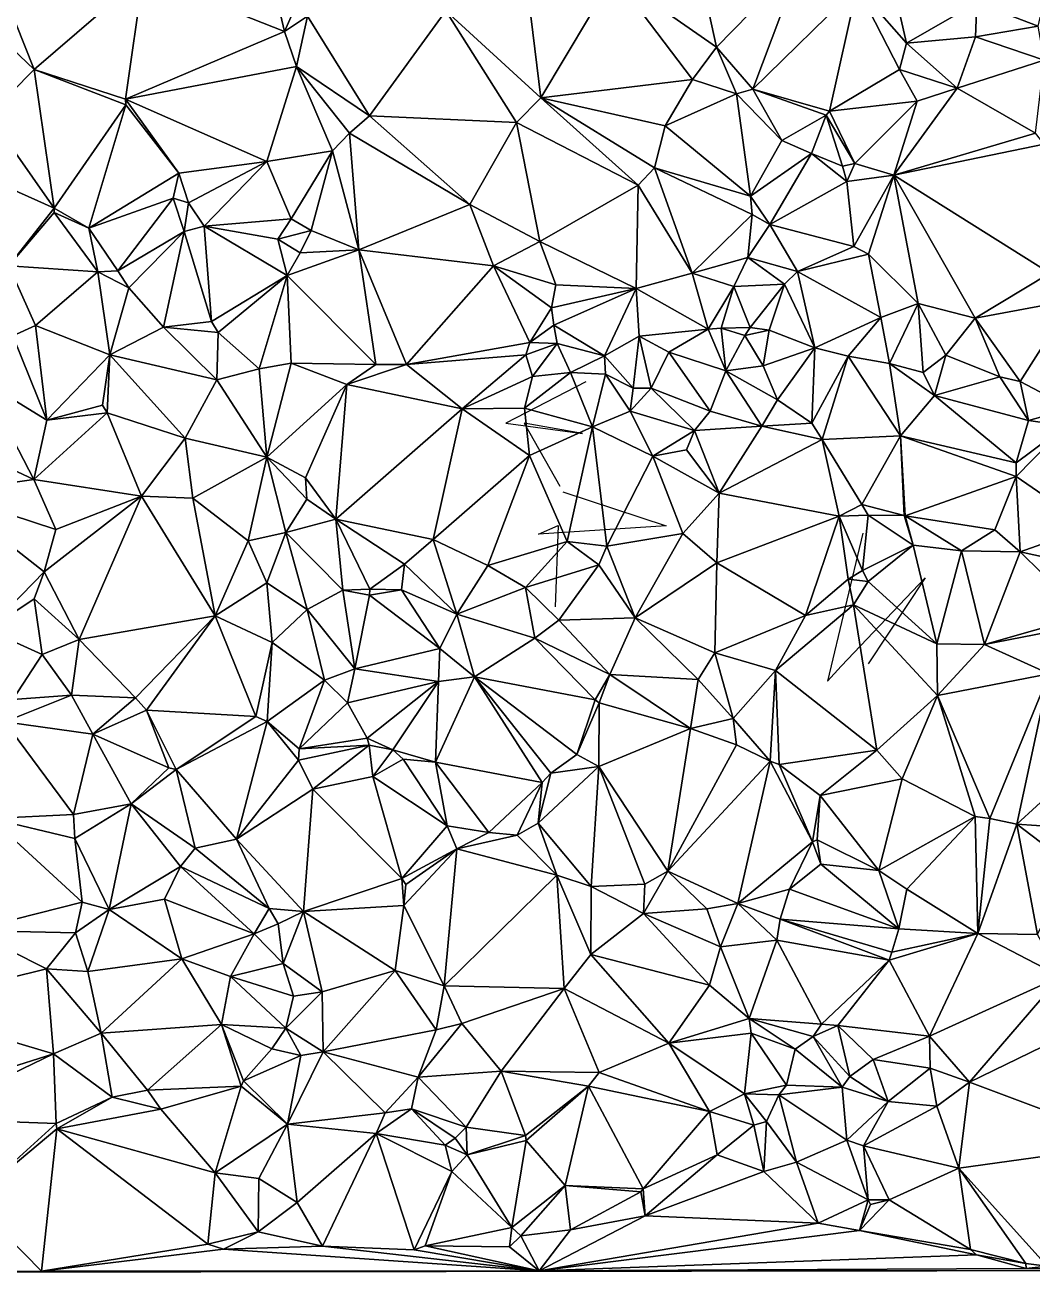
# Model space of a CAD drawing. Header units: metres. Extents: x -15 to 15, y -15 to 14.9.
# Drawn here: x -4.29 to 7.05, y -14.99 to -0.94 of the extents above; entities that cross this region are included whole.
import ezdxf

# ---------------------------------------------------------------- set-up
doc = ezdxf.new("R2010")
doc.units = ezdxf.units.M
doc.layers.add('CRACKS', color=1, linetype='Continuous')
doc.layers.add('STREET_MESH', color=7, linetype='Continuous')

msp = doc.modelspace()

# ---------------------------------------------------------------- linework, layer by layer
at = {"layer": 'CRACKS'}
for points in [[(2.023, -4.957, 0.1), (1.122, -5.424, 0.1), (1.986, -5.542, 0.1), (1.33, -5.422, 0.1), (1.732, -6.134, 0.1)], [(1.764, -6.197, 0.1), (2.929, -6.582, 0.1), (1.492, -6.674, 0.1), (1.714, -6.578, 0.1), (1.679, -7.493, 0.1)], [(5.145, -6.662, 0.1), (4.747, -8.331, 0.1), (4.898, -8.161, 0.1), (5.846, -7.167, 0.1), (5.202, -8.135, 0.1)]]:
    msp.add_polyline3d(points, dxfattribs=at)
at = {"layer": 'STREET_MESH'}
for points in [[(3.494, -1.187), (4.448, -0.212), (3.305, -0.31)], [(3.903, -1.66), (4.448, -0.212), (3.494, -1.187)], [(4.448, -0.212), (3.903, -1.66), (5.081, -0.509)], [(5.081, -0.509), (5.636, -1.144), (5.433, -0.256)], [(5.636, -1.144), (6.428, -0.689), (5.433, -0.256)], [(-4.501, -0.649), (-4.189, -1.439), (-2.961, -0.382)], [(-2.961, -0.382), (-4.189, -1.439), (-3.16, -1.775)], [(-1.368, -1.013), (-2.961, -0.382), (-3.16, -1.775)], [(-1.489, -0.498), (-2.961, -0.382), (-1.368, -1.013)], [(1.516, -1.758), (2.338, -0.38), (1.382, -0.652)], [(2.338, -0.38), (1.516, -1.758), (3.227, -1.553)], [(3.494, -1.187), (3.305, -0.31), (2.338, -0.38)], [(3.494, -1.187), (2.338, -0.38), (3.227, -1.553)], [(-1.266, -0.776), (-1.489, -0.498), (-1.368, -1.013)], [(3.903, -1.66), (4.77, -1.908), (5.081, -0.509)], [(5.081, -0.509), (4.77, -1.908), (5.555, -1.439)], [(5.636, -1.144), (5.081, -0.509), (5.555, -1.439)], [(-4.501, -0.649), (-4.605, -1.044), (-4.189, -1.439)], [(1.516, -1.758), (1.382, -0.652), (0.449, -0.777)], [(6.414, -1.071), (6.428, -0.689), (5.636, -1.144)], [(6.414, -1.071), (7.117, -0.951), (6.428, -0.689)], [(6.428, -0.689), (7.117, -0.951), (7.206, -0.572)], [(-1.266, -0.776), (-1.368, -1.013), (-1.11, -0.837)], [(-1.368, -1.013), (-1.235, -1.406), (-1.11, -0.837)], [(-1.235, -1.406), (-0.414, -1.96), (-1.11, -0.837)], [(-1.11, -0.837), (-0.414, -1.96), (0.449, -0.777)], [(0.449, -0.777), (-0.414, -1.96), (1.242, -2.036)], [(1.516, -1.758), (0.449, -0.777), (1.242, -2.036)], [(7.117, -0.951), (6.414, -1.071), (7.185, -1.334)], [(-4.189, -1.439), (-4.605, -1.044), (-4.698, -1.952)], [(-1.235, -1.406), (-1.368, -1.013), (-3.16, -1.775)], [(6.205, -1.648), (6.414, -1.071), (5.636, -1.144)], [(7.185, -1.334), (6.414, -1.071), (6.205, -1.648)], [(3.72, -1.713), (3.494, -1.187), (3.227, -1.553)], [(3.72, -1.713), (3.903, -1.66), (3.494, -1.187)], [(6.205, -1.648), (5.636, -1.144), (5.555, -1.439)], [(7.089, -2.155), (7.185, -1.334), (6.205, -1.648)], [(-3.962, -3), (-4.189, -1.439), (-4.698, -1.952)], [(-4.189, -1.439), (-3.155, -1.837), (-3.16, -1.775)], [(-4.189, -1.439), (-3.962, -3), (-3.155, -1.837)], [(-1.235, -1.406), (-3.16, -1.775), (-1.567, -2.476)], [(-0.829, -2.357), (-1.235, -1.406), (-1.567, -2.476)], [(-1.235, -1.406), (-0.637, -2.157), (-0.414, -1.96)], [(-0.829, -2.357), (-0.637, -2.157), (-1.235, -1.406)], [(4.77, -1.908), (5.754, -1.797), (5.555, -1.439)], [(5.754, -1.797), (6.205, -1.648), (5.555, -1.439)], [(1.516, -1.758), (2.916, -2.075), (3.227, -1.553)], [(2.916, -2.075), (3.72, -1.713), (3.227, -1.553)], [(3.903, -1.66), (3.72, -1.713), (4.23, -2.238)], [(3.903, -1.66), (4.732, -1.954), (4.77, -1.908)], [(4.732, -1.954), (3.903, -1.66), (4.23, -2.238)], [(5.491, -2.63), (6.205, -1.648), (5.754, -1.797)], [(5.491, -2.63), (7.089, -2.155), (6.205, -1.648)], [(-3.16, -1.775), (-2.561, -2.609), (-1.567, -2.476)], [(-3.155, -1.837), (-2.561, -2.609), (-3.16, -1.775)], [(2.615, -2.743), (1.516, -1.758), (1.242, -2.036)], [(2.797, -2.546), (1.516, -1.758), (2.615, -2.743)], [(2.916, -2.075), (1.516, -1.758), (2.797, -2.546)], [(3.72, -1.713), (2.916, -2.075), (3.878, -2.868)], [(3.72, -1.713), (3.878, -2.868), (4.23, -2.238)], [(4.77, -1.908), (5.054, -2.5), (5.754, -1.797)], [(5.054, -2.5), (5.491, -2.63), (5.754, -1.797)], [(-5.029, -2.524), (-3.962, -3), (-4.698, -1.952)], [(-3.155, -1.837), (-3.962, -3), (-3.574, -3.225)], [(-2.561, -2.609), (-3.155, -1.837), (-3.574, -3.225)], [(-0.414, -1.96), (-0.637, -2.157), (0.719, -2.962)], [(-0.414, -1.96), (0.719, -2.962), (1.242, -2.036)], [(4.564, -2.386), (4.732, -1.954), (4.23, -2.238)], [(4.732, -1.954), (4.564, -2.386), (4.916, -2.529)], [(4.732, -1.954), (5.054, -2.5), (4.77, -1.908)], [(5.054, -2.5), (4.732, -1.954), (4.916, -2.529)], [(0.719, -2.962), (1.507, -3.377), (1.242, -2.036)], [(1.507, -3.377), (2.615, -2.743), (1.242, -2.036)], [(2.916, -2.075), (2.797, -2.546), (3.878, -2.868)], [(-0.637, -2.157), (-0.829, -2.357), (-0.533, -3.472)], [(-0.637, -2.157), (-0.533, -3.472), (0.719, -2.962)], [(3.878, -2.868), (4.564, -2.386), (4.23, -2.238)], [(7.089, -2.155), (5.491, -2.63), (7.187, -2.282)], [(-1.296, -3.12), (-0.829, -2.357), (-1.567, -2.476)], [(-0.829, -2.357), (-1.296, -3.12), (-1.069, -3.253)], [(-0.533, -3.472), (-0.829, -2.357), (-1.069, -3.253)], [(4.564, -2.386), (3.878, -2.868), (4.096, -3.186)], [(4.962, -2.701), (4.564, -2.386), (4.096, -3.186)], [(4.916, -2.529), (4.564, -2.386), (4.962, -2.701)], [(5.491, -2.63), (7.249, -3.733), (7.187, -2.282)], [(-3.962, -3), (-5.029, -2.524), (-4.474, -3.652)], [(-2.561, -2.609), (-2.451, -2.941), (-1.567, -2.476)], [(-2.451, -2.941), (-2.273, -3.205), (-1.567, -2.476)], [(-2.273, -3.205), (-1.296, -3.12), (-1.567, -2.476)], [(5.054, -2.5), (4.916, -2.529), (4.962, -2.701)], [(5.491, -2.63), (5.054, -2.5), (4.962, -2.701)], [(-2.624, -2.89), (-2.561, -2.609), (-3.574, -3.225)], [(-2.624, -2.89), (-2.451, -2.941), (-2.561, -2.609)], [(3.22, -3.732), (2.797, -2.546), (2.615, -2.743)], [(3.896, -3.072), (2.797, -2.546), (3.22, -3.732)], [(2.797, -2.546), (3.896, -3.072), (3.878, -2.868)], [(5.041, -3.434), (5.491, -2.63), (4.962, -2.701)], [(5.208, -3.521), (5.491, -2.63), (5.041, -3.434)], [(5.208, -3.521), (5.766, -4.074), (5.491, -2.63)], [(7.249, -3.733), (5.491, -2.63), (6.409, -4.242)], [(5.491, -2.63), (5.766, -4.074), (6.409, -4.242)], [(1.507, -3.377), (2.591, -3.906), (2.615, -2.743)], [(2.591, -3.906), (3.22, -3.732), (2.615, -2.743)], [(5.041, -3.434), (4.962, -2.701), (4.096, -3.186)], [(-3.245, -3.708), (-2.624, -2.89), (-3.574, -3.225)], [(-2.624, -2.89), (-3.245, -3.708), (-2.501, -3.264)], [(-2.451, -2.941), (-2.624, -2.89), (-2.501, -3.264)], [(-2.273, -3.205), (-2.451, -2.941), (-2.501, -3.264)], [(3.878, -2.868), (3.896, -3.072), (4.096, -3.186)], [(-3.962, -3.049), (-3.962, -3), (-4.474, -3.652)], [(-3.962, -3.049), (-4.474, -3.652), (-3.472, -3.718)], [(-3.962, -3), (-3.962, -3.049), (-3.574, -3.225)], [(-3.962, -3.049), (-3.472, -3.718), (-3.574, -3.225)], [(0.719, -2.962), (-0.533, -3.472), (0.985, -3.65)], [(1.507, -3.377), (0.719, -2.962), (0.985, -3.65)], [(3.847, -3.558), (3.896, -3.072), (3.22, -3.732)], [(3.896, -3.072), (3.847, -3.558), (4.096, -3.186)], [(-3.472, -3.718), (-3.245, -3.708), (-3.574, -3.225)], [(-2.273, -3.205), (-2.501, -3.264), (-2.193, -4.28)], [(-1.444, -3.349), (-1.296, -3.12), (-2.273, -3.205)], [(-1.341, -3.761), (-2.273, -3.205), (-2.193, -4.28)], [(-1.341, -3.761), (-1.444, -3.349), (-2.273, -3.205)], [(-1.296, -3.12), (-1.444, -3.349), (-1.069, -3.253)], [(4.096, -3.186), (3.847, -3.558), (4.409, -3.714)], [(5.041, -3.434), (4.096, -3.186), (4.409, -3.714)], [(-3.245, -3.708), (-3.123, -3.898), (-2.501, -3.264)], [(-3.123, -3.898), (-2.731, -4.342), (-2.501, -3.264)], [(-2.501, -3.264), (-2.731, -4.342), (-2.193, -4.28)], [(-1.069, -3.253), (-1.444, -3.349), (-1.193, -3.506)], [(-1.444, -3.349), (-1.341, -3.761), (-1.193, -3.506)], [(-0.533, -3.472), (-1.069, -3.253), (-1.193, -3.506)], [(-1.341, -3.761), (-0.533, -3.472), (-1.193, -3.506)], [(-0.533, -3.472), (-1.341, -3.761), (-0.341, -4.763)], [(-0.533, -3.472), (0.006, -4.764), (0.985, -3.65)], [(-0.533, -3.472), (-0.341, -4.763), (0.006, -4.764)], [(1.685, -3.864), (1.507, -3.377), (0.985, -3.65)], [(1.507, -3.377), (1.685, -3.864), (2.591, -3.906)], [(5.208, -3.521), (5.041, -3.434), (4.409, -3.714)], [(-4.474, -3.652), (-4.174, -4.322), (-3.472, -3.718)], [(-4.174, -4.322), (-4.474, -3.652), (-4.429, -4.439)], [(0.006, -4.764), (1.393, -4.514), (0.985, -3.65)], [(1.637, -4.124), (1.685, -3.864), (0.985, -3.65)], [(1.393, -4.514), (1.637, -4.124), (0.985, -3.65)], [(3.691, -3.883), (3.847, -3.558), (3.22, -3.732)], [(3.691, -3.883), (4.26, -3.858), (3.847, -3.558)], [(3.847, -3.558), (4.26, -3.858), (4.409, -3.714)], [(5.347, -4.234), (5.208, -3.521), (4.409, -3.714)], [(5.766, -4.074), (5.208, -3.521), (5.347, -4.234)], [(-3.472, -3.718), (-4.174, -4.322), (-3.335, -4.653)], [(-3.123, -3.898), (-3.245, -3.708), (-3.472, -3.718)], [(-3.123, -3.898), (-3.472, -3.718), (-3.335, -4.653)], [(-2.116, -4.404), (-1.341, -3.761), (-2.193, -4.28)], [(-2.116, -4.404), (-1.654, -4.813), (-1.341, -3.761)], [(-1.341, -3.761), (-1.654, -4.813), (-1.295, -4.748)], [(-0.341, -4.763), (-1.341, -3.761), (-1.295, -4.748)], [(2.591, -3.906), (3.402, -4.365), (3.22, -3.732)], [(3.402, -4.365), (3.691, -3.883), (3.22, -3.732)], [(4.26, -3.858), (4.603, -4.575), (4.409, -3.714)], [(4.603, -4.575), (5.347, -4.234), (4.409, -3.714)], [(7.496, -4.038), (7.249, -3.733), (6.409, -4.242)], [(-2.731, -4.342), (-3.123, -3.898), (-3.335, -4.653)], [(1.685, -3.864), (1.637, -4.124), (2.591, -3.906)], [(1.637, -4.124), (1.663, -4.32), (2.591, -3.906)], [(2.591, -3.906), (1.663, -4.32), (2.233, -4.664)], [(2.624, -4.443), (2.591, -3.906), (2.233, -4.664)], [(2.624, -4.443), (3.402, -4.365), (2.591, -3.906)], [(3.402, -4.365), (3.549, -4.355), (3.691, -3.883)], [(3.549, -4.355), (3.875, -4.347), (3.691, -3.883)], [(3.875, -4.347), (4.26, -3.858), (3.691, -3.883)], [(4.26, -3.858), (3.875, -4.347), (4.089, -4.377)], [(4.26, -3.858), (4.089, -4.377), (4.603, -4.575)], [(5.766, -4.074), (5.347, -4.234), (5.443, -4.751)], [(5.825, -4.854), (5.766, -4.074), (5.443, -4.751)], [(5.766, -4.074), (6.077, -4.656), (6.409, -4.242)], [(5.766, -4.074), (5.825, -4.854), (6.077, -4.656)], [(6.917, -4.955), (7.496, -4.038), (6.409, -4.242)], [(7.496, -4.038), (6.917, -4.955), (7.495, -5.257)], [(1.393, -4.514), (1.663, -4.32), (1.637, -4.124)], [(-4.045, -5.39), (-4.174, -4.322), (-4.429, -4.439)], [(-4.174, -4.322), (-4.045, -5.39), (-3.335, -4.653)], [(-2.131, -4.937), (-2.731, -4.342), (-3.335, -4.653)], [(-2.731, -4.342), (-2.116, -4.404), (-2.193, -4.28)], [(-2.131, -4.937), (-2.116, -4.404), (-2.731, -4.342)], [(1.393, -4.514), (1.701, -4.528), (1.663, -4.32)], [(1.663, -4.32), (1.701, -4.528), (2.233, -4.664)], [(3.549, -4.355), (3.402, -4.365), (3.601, -4.836)], [(3.875, -4.347), (3.549, -4.355), (3.816, -4.436)], [(3.549, -4.355), (3.601, -4.836), (3.816, -4.436)], [(4.089, -4.377), (3.875, -4.347), (3.816, -4.436)], [(4.977, -4.668), (5.347, -4.234), (4.603, -4.575)], [(5.347, -4.234), (4.977, -4.668), (5.443, -4.751)], [(6.077, -4.656), (6.685, -4.901), (6.409, -4.242)], [(6.685, -4.901), (6.917, -4.955), (6.409, -4.242)], [(-4.771, -4.946), (-4.045, -5.39), (-4.429, -4.439)], [(-1.654, -4.813), (-2.116, -4.404), (-2.131, -4.937)], [(2.557, -5.03), (2.624, -4.443), (2.233, -4.664)], [(2.758, -5.03), (2.624, -4.443), (2.557, -5.03)], [(2.624, -4.443), (2.958, -4.622), (3.402, -4.365)], [(2.758, -5.03), (2.958, -4.622), (2.624, -4.443)], [(3.402, -4.365), (2.958, -4.622), (3.601, -4.836)], [(3.601, -4.836), (4.023, -4.779), (3.816, -4.436)], [(4.023, -4.779), (4.089, -4.377), (3.816, -4.436)], [(4.089, -4.377), (4.023, -4.779), (4.603, -4.575)], [(1.348, -4.652), (1.393, -4.514), (0.006, -4.764)], [(1.701, -4.528), (1.393, -4.514), (1.348, -4.652)], [(1.424, -4.898), (1.701, -4.528), (1.348, -4.652)], [(1.701, -4.528), (1.424, -4.898), (1.852, -4.852)], [(1.701, -4.528), (1.852, -4.852), (2.233, -4.664)], [(2.958, -4.622), (2.758, -5.03), (3.425, -5.289)], [(2.958, -4.622), (3.425, -5.289), (3.601, -4.836)], [(4.603, -4.575), (4.023, -4.779), (4.181, -5.161)], [(4.571, -5.422), (4.603, -4.575), (4.181, -5.161)], [(4.571, -5.422), (4.977, -4.668), (4.603, -4.575)], [(-4.045, -5.39), (-3.421, -5.22), (-3.335, -4.653)], [(-3.421, -5.22), (-3.368, -5.308), (-3.335, -4.653)], [(-3.368, -5.308), (-2.488, -5.591), (-3.335, -4.653)], [(-2.488, -5.591), (-2.131, -4.937), (-3.335, -4.653)], [(-1.295, -4.748), (-1.654, -4.813), (-1.567, -5.808)], [(-1.295, -4.748), (-1.567, -5.808), (-0.667, -4.988)], [(-0.341, -4.763), (-1.295, -4.748), (-0.667, -4.988)], [(0.006, -4.764), (-0.341, -4.763), (-0.667, -4.988)], [(0.63, -5.262), (0.006, -4.764), (-0.667, -4.988)], [(1.348, -4.652), (0.006, -4.764), (0.63, -5.262)], [(1.424, -4.898), (1.348, -4.652), (0.63, -5.262)], [(1.852, -4.852), (2.246, -4.872), (2.233, -4.664)], [(2.246, -4.872), (2.557, -5.03), (2.233, -4.664)], [(4.977, -4.668), (4.571, -5.422), (4.685, -5.608)], [(4.977, -4.668), (4.685, -5.608), (5.569, -5.567)], [(5.443, -4.751), (4.977, -4.668), (5.569, -5.567)], [(5.949, -5.113), (5.443, -4.751), (5.569, -5.567)], [(5.949, -5.113), (5.825, -4.854), (5.443, -4.751)], [(5.825, -4.854), (5.949, -5.113), (6.077, -4.656)], [(6.077, -4.656), (5.949, -5.113), (6.685, -4.901)], [(-1.654, -4.813), (-2.131, -4.937), (-1.567, -5.808)], [(1.334, -5.253), (1.424, -4.898), (0.63, -5.262)], [(1.852, -4.852), (1.334, -5.253), (2.099, -5.465)], [(1.852, -4.852), (1.424, -4.898), (1.334, -5.253)], [(2.246, -4.872), (1.852, -4.852), (2.099, -5.465)], [(2.522, -5.288), (2.246, -4.872), (2.099, -5.465)], [(2.522, -5.288), (2.557, -5.03), (2.246, -4.872)], [(3.601, -4.836), (3.425, -5.289), (4.006, -5.459)], [(4.023, -4.779), (3.601, -4.836), (4.181, -5.161)], [(3.601, -4.836), (4.006, -5.459), (4.181, -5.161)], [(5.949, -5.113), (7.01, -5.393), (6.685, -4.901)], [(7.01, -5.393), (6.917, -4.955), (6.685, -4.901)], [(-4.771, -4.946), (-5.37, -5.505), (-4.191, -6.058)], [(-4.045, -5.39), (-4.771, -4.946), (-4.191, -6.058)], [(-2.131, -4.937), (-2.488, -5.591), (-1.567, -5.808)], [(-1.567, -5.808), (-1.135, -6.041), (-0.667, -4.988)], [(-1.135, -6.041), (-0.793, -6.507), (-0.667, -4.988)], [(-0.793, -6.507), (0.63, -5.262), (-0.667, -4.988)], [(2.522, -5.288), (2.758, -5.03), (2.557, -5.03)], [(3.248, -5.508), (2.758, -5.03), (2.522, -5.288)], [(2.758, -5.03), (3.248, -5.508), (3.425, -5.289)], [(6.917, -4.955), (7.01, -5.393), (7.495, -5.257)], [(4.006, -5.459), (4.571, -5.422), (4.181, -5.161)], [(5.949, -5.113), (5.569, -5.567), (6.87, -5.869)], [(7.01, -5.393), (5.949, -5.113), (6.87, -5.869)], [(-2.98, -6.247), (-3.368, -5.308), (-4.191, -6.058)], [(-3.368, -5.308), (-4.045, -5.39), (-4.191, -6.058)], [(-4.045, -5.39), (-3.368, -5.308), (-3.421, -5.22)], [(-2.488, -5.591), (-3.368, -5.308), (-2.98, -6.247)], [(0.63, -5.262), (-0.793, -6.507), (0.305, -6.734)], [(1.39, -5.787), (0.63, -5.262), (0.305, -6.734)], [(1.39, -5.787), (1.334, -5.253), (0.63, -5.262)], [(1.334, -5.253), (1.39, -5.787), (2.099, -5.465)], [(2.78, -5.796), (2.522, -5.288), (2.099, -5.465)], [(3.248, -5.508), (2.522, -5.288), (2.78, -5.796)], [(3.425, -5.289), (3.248, -5.508), (4.006, -5.459)], [(7.01, -5.393), (7.428, -5.454), (7.495, -5.257)], [(1.39, -5.787), (1.814, -6.757), (2.099, -5.465)], [(1.814, -6.757), (2.26, -6.81), (2.099, -5.465)], [(2.26, -6.81), (2.78, -5.796), (2.099, -5.465)], [(4.006, -5.459), (3.248, -5.508), (3.527, -6.213)], [(4.685, -5.608), (4.006, -5.459), (3.527, -6.213)], [(4.571, -5.422), (4.006, -5.459), (4.685, -5.608)], [(7.428, -5.454), (7.01, -5.393), (6.87, -5.869)], [(6.872, -6.025), (7.428, -5.454), (6.87, -5.869)], [(7.702, -6.597), (7.428, -5.454), (6.872, -6.025)], [(-5.37, -5.505), (-5.217, -6.205), (-4.191, -6.058)], [(-2.488, -5.591), (-2.98, -6.247), (-2.402, -6.269)], [(-2.488, -5.591), (-2.402, -6.269), (-1.567, -5.808)], [(3.158, -5.723), (3.248, -5.508), (2.78, -5.796)], [(3.248, -5.508), (3.158, -5.723), (3.527, -6.213)], [(4.878, -6.47), (4.685, -5.608), (3.527, -6.213)], [(4.685, -5.608), (5.131, -6.339), (5.569, -5.567)], [(5.131, -6.339), (4.685, -5.608), (4.878, -6.47)], [(5.131, -6.339), (5.608, -6.465), (5.569, -5.567)], [(5.569, -5.567), (6.872, -6.025), (6.87, -5.869)], [(5.621, -6.467), (6.872, -6.025), (5.569, -5.567)], [(5.608, -6.465), (5.621, -6.467), (5.569, -5.567)], [(3.158, -5.723), (2.78, -5.796), (3.527, -6.213)], [(-2.402, -6.269), (-1.778, -6.749), (-1.567, -5.808)], [(-1.778, -6.749), (-1.355, -6.656), (-1.567, -5.808)], [(-1.117, -6.281), (-1.135, -6.041), (-1.567, -5.808)], [(-1.355, -6.656), (-1.117, -6.281), (-1.567, -5.808)], [(0.922, -7.029), (1.39, -5.787), (0.305, -6.734)], [(0.922, -7.029), (1.814, -6.757), (1.39, -5.787)], [(2.26, -6.81), (3.115, -6.667), (2.78, -5.796)], [(2.78, -5.796), (3.115, -6.667), (3.527, -6.213)], [(-1.135, -6.041), (-1.117, -6.281), (-0.793, -6.507)], [(5.621, -6.467), (6.63, -6.627), (6.872, -6.025)], [(6.63, -6.627), (6.914, -6.873), (6.872, -6.025)], [(6.914, -6.873), (7.702, -6.597), (6.872, -6.025)], [(-4.191, -6.058), (-5.217, -6.205), (-3.946, -6.621)], [(-2.98, -6.247), (-4.191, -6.058), (-3.946, -6.621)], [(-5.217, -6.205), (-4.075, -7.097), (-3.946, -6.621)], [(-4.075, -7.097), (-5.217, -6.205), (-4.716, -7.753)], [(-4.075, -7.097), (-2.98, -6.247), (-3.946, -6.621)], [(-2.98, -6.247), (-4.075, -7.097), (-3.682, -7.862)], [(-2.98, -6.247), (-3.682, -7.862), (-2.15, -7.595)], [(-2.402, -6.269), (-2.98, -6.247), (-2.15, -7.595)], [(-1.778, -6.749), (-2.402, -6.269), (-2.15, -7.595)], [(-1.117, -6.281), (-1.355, -6.656), (-0.793, -6.507)], [(3.115, -6.667), (3.5, -6.997), (3.527, -6.213)], [(3.5, -6.997), (4.878, -6.47), (3.527, -6.213)], [(5.205, -6.459), (5.131, -6.339), (4.878, -6.47)], [(5.14, -7.085), (5.205, -6.459), (4.878, -6.47)], [(5.131, -6.339), (5.205, -6.459), (5.608, -6.465)], [(5.205, -6.459), (5.14, -7.085), (5.71, -6.798)], [(5.608, -6.465), (5.205, -6.459), (5.71, -6.798)], [(-1.355, -6.656), (-0.712, -7.307), (-0.793, -6.507)], [(-0.793, -6.507), (-0.018, -7.012), (0.305, -6.734)], [(-0.407, -7.293), (-0.018, -7.012), (-0.793, -6.507)], [(-0.712, -7.307), (-0.407, -7.293), (-0.793, -6.507)], [(4.878, -6.47), (3.5, -6.997), (4.498, -7.592)], [(4.98, -7.183), (4.878, -6.47), (4.498, -7.592)], [(4.98, -7.183), (5.14, -7.085), (4.878, -6.47)], [(5.621, -6.467), (5.608, -6.465), (5.71, -6.798)], [(5.621, -6.467), (6.253, -6.863), (6.63, -6.627)], [(6.253, -6.863), (5.621, -6.467), (5.71, -6.798)], [(6.914, -6.873), (7.412, -6.984), (7.702, -6.597)], [(-1.778, -6.749), (-1.568, -7.224), (-1.355, -6.656)], [(-1.568, -7.224), (-1.113, -7.524), (-1.355, -6.656)], [(-1.113, -7.524), (-0.712, -7.307), (-1.355, -6.656)], [(-0.018, -7.012), (0.573, -7.576), (0.305, -6.734)], [(0.573, -7.576), (0.922, -7.029), (0.305, -6.734)], [(3.115, -6.667), (2.26, -6.81), (2.58, -7.618)], [(3.115, -6.667), (2.58, -7.618), (3.5, -6.997)], [(6.253, -6.863), (6.914, -6.873), (6.63, -6.627)], [(-1.568, -7.224), (-1.778, -6.749), (-2.15, -7.595)], [(1.814, -6.757), (0.922, -7.029), (1.344, -7.274)], [(1.814, -6.757), (1.344, -7.274), (2.172, -7.019)], [(2.26, -6.81), (1.814, -6.757), (2.172, -7.019)], [(2.58, -7.618), (2.26, -6.81), (2.172, -7.019)], [(5.14, -7.085), (5.204, -7.207), (5.71, -6.798)], [(5.204, -7.207), (5.978, -7.91), (5.71, -6.798)], [(5.978, -7.91), (6.253, -6.863), (5.71, -6.798)], [(6.514, -7.918), (6.253, -6.863), (5.978, -7.91)], [(6.514, -7.918), (6.914, -6.873), (6.253, -6.863)], [(6.514, -7.918), (7.649, -7.593), (6.914, -6.873)], [(6.914, -6.873), (7.649, -7.593), (7.412, -6.984)], [(-0.407, -7.293), (-0.053, -7.301), (-0.018, -7.012)], [(-0.053, -7.301), (0.573, -7.576), (-0.018, -7.012)], [(1.344, -7.274), (1.72, -7.645), (2.172, -7.019)], [(1.72, -7.645), (2.58, -7.618), (2.172, -7.019)], [(2.58, -7.618), (3.478, -8.01), (3.5, -6.997)], [(3.5, -6.997), (3.478, -8.01), (4.498, -7.592)], [(-4.189, -7.402), (-4.075, -7.097), (-4.716, -7.753)], [(-4.075, -7.097), (-4.189, -7.402), (-3.682, -7.862)], [(0.922, -7.029), (0.573, -7.576), (1.344, -7.274)], [(4.98, -7.183), (5.204, -7.207), (5.14, -7.085)], [(-1.51, -7.895), (-1.568, -7.224), (-2.15, -7.595)], [(-1.113, -7.524), (-1.568, -7.224), (-1.51, -7.895)], [(-0.407, -7.293), (-0.712, -7.307), (-0.413, -7.36)], [(-0.053, -7.301), (-0.407, -7.293), (-0.413, -7.36)], [(0.38, -7.962), (-0.053, -7.301), (-0.413, -7.36)], [(0.573, -7.576), (-0.053, -7.301), (0.38, -7.962)], [(0.573, -7.576), (1.448, -7.845), (1.344, -7.274)], [(1.448, -7.845), (1.72, -7.645), (1.344, -7.274)], [(5.037, -7.47), (4.98, -7.183), (4.498, -7.592)], [(5.204, -7.207), (4.98, -7.183), (5.037, -7.47)], [(5.978, -7.91), (5.204, -7.207), (5.037, -7.47)], [(-4.097, -8.029), (-4.189, -7.402), (-4.716, -7.753)], [(-4.189, -7.402), (-4.097, -8.029), (-3.682, -7.862)], [(-0.712, -7.307), (-1.113, -7.524), (-0.577, -8.19)], [(-0.413, -7.36), (-0.712, -7.307), (-0.577, -8.19)], [(0.38, -7.962), (-0.413, -7.36), (-0.577, -8.19)], [(-0.92, -8.32), (-1.113, -7.524), (-1.51, -7.895)], [(-1.113, -7.524), (-0.92, -8.32), (-0.577, -8.19)], [(0.573, -7.576), (0.38, -7.962), (0.769, -8.28)], [(1.448, -7.845), (0.573, -7.576), (0.769, -8.28)], [(4.16, -8.21), (5.037, -7.47), (4.498, -7.592)], [(5.037, -7.47), (4.16, -8.21), (5.303, -9.109)], [(5.986, -8.492), (5.037, -7.47), (5.303, -9.109)], [(5.986, -8.492), (5.978, -7.91), (5.037, -7.47)], [(-3.682, -7.862), (-3.048, -8.52), (-2.15, -7.595)], [(-3.048, -8.52), (-2.923, -8.657), (-2.15, -7.595)], [(-2.923, -8.657), (-1.691, -8.729), (-2.15, -7.595)], [(-1.691, -8.729), (-1.51, -7.895), (-2.15, -7.595)], [(1.448, -7.845), (2.295, -8.257), (1.72, -7.645)], [(1.72, -7.645), (2.295, -8.257), (2.58, -7.618)], [(2.58, -7.618), (2.295, -8.257), (3.291, -8.312)], [(3.478, -8.01), (2.58, -7.618), (3.291, -8.312)], [(3.478, -8.01), (4.16, -8.21), (4.498, -7.592)], [(7.649, -7.593), (6.514, -7.918), (7.634, -7.7)], [(7.634, -7.7), (6.514, -7.918), (7.242, -8.247)], [(-4.43, -8.536), (-4.097, -8.029), (-4.716, -7.753)], [(-4.097, -8.029), (-3.767, -8.488), (-3.682, -7.862)], [(-3.767, -8.488), (-3.048, -8.52), (-3.682, -7.862)], [(2.129, -8.542), (1.448, -7.845), (0.769, -8.28)], [(2.295, -8.257), (1.448, -7.845), (2.129, -8.542)], [(-1.565, -8.784), (-1.51, -7.895), (-1.691, -8.729)], [(-1.565, -8.784), (-0.92, -8.32), (-1.51, -7.895)], [(0.365, -8.333), (0.38, -7.962), (-0.577, -8.19)], [(0.38, -7.962), (0.365, -8.333), (0.769, -8.28)], [(5.986, -8.492), (6.514, -7.918), (5.978, -7.91)], [(6.514, -7.918), (5.986, -8.492), (7.242, -8.247)], [(-4.43, -8.536), (-3.767, -8.488), (-4.097, -8.029)], [(3.685, -8.751), (3.478, -8.01), (3.291, -8.312)], [(3.478, -8.01), (3.685, -8.751), (4.16, -8.21)], [(-0.92, -8.32), (-0.662, -8.573), (-0.577, -8.19)], [(-0.662, -8.573), (0.365, -8.333), (-0.577, -8.19)], [(0.365, -8.333), (0.331, -9.244), (0.769, -8.28)], [(0.331, -9.244), (1.533, -9.473), (0.769, -8.28)], [(1.924, -9.156), (2.129, -8.542), (0.769, -8.28)], [(1.63, -9.365), (1.924, -9.156), (0.769, -8.28)], [(1.533, -9.473), (1.63, -9.365), (0.769, -8.28)], [(2.173, -8.576), (2.295, -8.257), (2.129, -8.542)], [(2.295, -8.257), (2.173, -8.576), (3.203, -8.863)], [(2.295, -8.257), (3.203, -8.863), (3.291, -8.312)], [(3.685, -8.751), (4.1, -9.231), (4.16, -8.21)], [(4.16, -8.21), (4.1, -9.231), (4.203, -9.271)], [(5.303, -9.109), (4.16, -8.21), (4.203, -9.271)], [(5.986, -8.492), (6.573, -9.879), (7.242, -8.247)], [(6.573, -9.879), (6.878, -9.943), (7.242, -8.247)], [(6.878, -9.943), (7.984, -8.929), (7.242, -8.247)], [(-1.565, -8.784), (-1.204, -9.093), (-0.92, -8.32)], [(-0.92, -8.32), (-1.204, -9.093), (-0.662, -8.573)], [(-0.662, -8.573), (-0.44, -8.972), (0.365, -8.333)], [(-0.44, -8.972), (-0.15, -9.103), (0.365, -8.333)], [(0.365, -8.333), (-0.15, -9.103), (0.331, -9.244)], [(3.203, -8.863), (3.685, -8.751), (3.291, -8.312)], [(-3.53, -8.928), (-3.767, -8.488), (-4.521, -8.787)], [(-3.767, -8.488), (-4.43, -8.536), (-4.521, -8.787)], [(-3.048, -8.52), (-3.767, -8.488), (-3.53, -8.928)], [(-2.923, -8.657), (-3.048, -8.52), (-3.53, -8.928)], [(2.173, -8.576), (2.129, -8.542), (1.924, -9.156)], [(5.586, -9.43), (5.986, -8.492), (5.303, -9.109)], [(6.409, -9.854), (5.986, -8.492), (5.586, -9.43)], [(5.986, -8.492), (6.409, -9.854), (6.573, -9.879)], [(-2.923, -8.657), (-3.53, -8.928), (-2.674, -9.305)], [(-2.591, -9.324), (-2.923, -8.657), (-2.674, -9.305)], [(-2.923, -8.657), (-2.591, -9.324), (-1.691, -8.729)], [(-1.204, -9.093), (-0.44, -8.972), (-0.662, -8.573)], [(2.17, -9.29), (2.173, -8.576), (1.924, -9.156)], [(2.173, -8.576), (2.17, -9.29), (3.203, -8.863)], [(-4.678, -9.878), (-3.747, -9.834), (-4.521, -8.787)], [(-3.747, -9.834), (-3.53, -8.928), (-4.521, -8.787)], [(-2.591, -9.324), (-1.565, -8.784), (-1.691, -8.729)], [(-1.565, -8.784), (-2.591, -9.324), (-1.912, -10.109)], [(-1.212, -9.221), (-1.565, -8.784), (-1.912, -10.109)], [(-1.204, -9.093), (-1.565, -8.784), (-1.212, -9.221)], [(3.719, -9.048), (3.685, -8.751), (3.203, -8.863)], [(4.1, -9.231), (3.685, -8.751), (3.719, -9.048)], [(-3.096, -9.711), (-3.53, -8.928), (-3.747, -9.834)], [(-3.53, -8.928), (-3.096, -9.711), (-2.674, -9.305)], [(-0.44, -8.972), (-1.204, -9.093), (-0.415, -9.05)], [(-0.15, -9.103), (-0.44, -8.972), (-0.415, -9.05)], [(3.203, -8.863), (2.17, -9.29), (2.947, -10.47)], [(3.719, -9.048), (3.203, -8.863), (2.947, -10.47)], [(6.878, -9.943), (7.987, -10.017), (7.984, -8.929)], [(-1.204, -9.093), (-1.212, -9.221), (-0.415, -9.05)], [(-1.212, -9.221), (-1.052, -9.547), (-0.415, -9.05)], [(-1.052, -9.547), (-0.374, -9.404), (-0.415, -9.05)], [(-0.374, -9.404), (-0.15, -9.103), (-0.415, -9.05)], [(-0.374, -9.404), (-0.034, -9.208), (-0.15, -9.103)], [(-0.15, -9.103), (-0.034, -9.208), (0.331, -9.244)], [(4.1, -9.231), (3.719, -9.048), (2.947, -10.47)], [(4.664, -9.617), (5.303, -9.109), (4.203, -9.271)], [(4.664, -9.617), (5.586, -9.43), (5.303, -9.109)], [(-1.052, -9.547), (-1.212, -9.221), (-1.912, -10.109)], [(0.463, -9.96), (-0.034, -9.208), (-0.374, -9.404)], [(-0.034, -9.208), (0.463, -9.96), (0.331, -9.244)], [(1.533, -9.473), (0.331, -9.244), (0.932, -10.037)], [(0.331, -9.244), (0.463, -9.96), (0.932, -10.037)], [(1.63, -9.365), (2.17, -9.29), (1.924, -9.156)], [(3.737, -10.836), (4.1, -9.231), (2.947, -10.47)], [(4.1, -9.231), (3.737, -10.836), (4.577, -10.139)], [(4.1, -9.231), (4.577, -10.139), (4.203, -9.271)], [(4.577, -10.139), (4.664, -9.617), (4.203, -9.271)], [(-3.096, -9.711), (-2.591, -9.324), (-2.674, -9.305)], [(-2.591, -9.324), (-3.096, -9.711), (-2.377, -10.213)], [(-1.912, -10.109), (-2.591, -9.324), (-2.377, -10.213)], [(-0.374, -9.404), (-1.052, -9.547), (-0.047, -10.553)], [(0.463, -9.96), (-0.374, -9.404), (-0.047, -10.553)], [(2.17, -9.29), (1.488, -9.93), (2.083, -10.642)], [(1.63, -9.365), (1.488, -9.93), (2.17, -9.29)], [(1.488, -9.93), (1.63, -9.365), (1.533, -9.473)], [(2.687, -10.617), (2.17, -9.29), (2.083, -10.642)], [(2.17, -9.29), (2.687, -10.617), (2.947, -10.47)], [(-1.155, -10.927), (-1.052, -9.547), (-1.912, -10.109)], [(-1.052, -9.547), (-1.155, -10.927), (-0.047, -10.553)], [(1.252, -10.064), (1.533, -9.473), (0.932, -10.037)], [(1.252, -10.064), (1.488, -9.93), (1.533, -9.473)], [(5.586, -9.43), (4.664, -9.617), (5.323, -10.462)], [(6.409, -9.854), (5.586, -9.43), (5.323, -10.462)], [(4.631, -10.118), (4.664, -9.617), (4.577, -10.139)], [(4.664, -9.617), (4.631, -10.118), (5.323, -10.462)], [(-3.731, -10.102), (-3.747, -9.834), (-4.678, -9.878)], [(-3.731, -10.102), (-3.096, -9.711), (-3.747, -9.834)], [(-3.731, -10.102), (-3.344, -10.903), (-3.096, -9.711)], [(-3.096, -9.711), (-3.344, -10.903), (-2.542, -10.419)], [(-3.096, -9.711), (-2.542, -10.419), (-2.377, -10.213)], [(-4.911, -11.138), (-3.649, -10.821), (-4.678, -9.878)], [(-3.649, -10.821), (-3.731, -10.102), (-4.678, -9.878)], [(0.572, -10.22), (0.463, -9.96), (-0.047, -10.553)], [(0.463, -9.96), (0.572, -10.22), (0.932, -10.037)], [(1.488, -9.93), (1.252, -10.064), (1.696, -10.515)], [(2.083, -10.642), (1.488, -9.93), (1.696, -10.515)], [(6.409, -9.854), (5.323, -10.462), (5.638, -10.672)], [(6.437, -11.174), (6.409, -9.854), (5.638, -10.672)], [(6.573, -9.879), (6.409, -9.854), (6.437, -11.174)], [(6.878, -9.943), (6.573, -9.879), (6.437, -11.174)], [(7.112, -11.184), (6.878, -9.943), (6.437, -11.174)], [(7.491, -10.407), (6.878, -9.943), (7.112, -11.184)], [(6.878, -9.943), (7.491, -10.407), (7.987, -10.017)], [(-3.344, -10.903), (-3.731, -10.102), (-3.649, -10.821)], [(-1.542, -10.892), (-1.912, -10.109), (-2.377, -10.213)], [(-1.542, -10.892), (-1.155, -10.927), (-1.912, -10.109)], [(0.572, -10.22), (1.252, -10.064), (0.932, -10.037)], [(1.252, -10.064), (0.572, -10.22), (1.696, -10.515)], [(-2.542, -10.419), (-1.542, -10.892), (-2.377, -10.213)], [(-0.005, -10.622), (0.572, -10.22), (-0.047, -10.553)], [(0.429, -11.763), (0.572, -10.22), (-0.025, -10.856)], [(0.572, -10.22), (-0.005, -10.622), (-0.025, -10.856)], [(0.572, -10.22), (0.429, -11.763), (1.696, -10.515)], [(4.577, -10.139), (3.737, -10.836), (4.316, -10.675)], [(4.671, -10.392), (4.577, -10.139), (4.316, -10.675)], [(4.671, -10.392), (4.631, -10.118), (4.577, -10.139)], [(4.631, -10.118), (4.671, -10.392), (5.323, -10.462)], [(5.549, -11.119), (4.671, -10.392), (4.316, -10.675)], [(4.671, -10.392), (5.549, -11.119), (5.323, -10.462)], [(-2.542, -10.419), (-3.344, -10.903), (-2.72, -10.787)], [(-1.713, -11.177), (-2.542, -10.419), (-2.72, -10.787)], [(-1.713, -11.177), (-1.542, -10.892), (-2.542, -10.419)], [(0.429, -11.763), (1.781, -11.794), (1.696, -10.515)], [(2.083, -10.642), (1.696, -10.515), (2.079, -11.41)], [(1.696, -10.515), (1.781, -11.794), (2.079, -11.41)], [(2.673, -10.949), (3.385, -10.895), (2.947, -10.47)], [(2.687, -10.617), (2.673, -10.949), (2.947, -10.47)], [(3.385, -10.895), (3.737, -10.836), (2.947, -10.47)], [(5.323, -10.462), (5.549, -11.119), (5.638, -10.672)], [(-1.155, -10.927), (-0.025, -10.856), (-0.047, -10.553)], [(-0.025, -10.856), (-0.005, -10.622), (-0.047, -10.553)], [(2.673, -10.949), (2.083, -10.642), (2.079, -11.41)], [(2.673, -10.949), (2.687, -10.617), (2.083, -10.642)], [(3.737, -10.836), (4.211, -11.011), (4.316, -10.675)], [(4.211, -11.011), (5.549, -11.119), (4.316, -10.675)], [(5.549, -11.119), (6.437, -11.174), (5.638, -10.672)], [(-2.72, -10.787), (-3.344, -10.903), (-2.526, -11.457)], [(-1.713, -11.177), (-2.72, -10.787), (-2.526, -11.457)], [(-3.724, -11.166), (-3.649, -10.821), (-4.911, -11.138)], [(-3.724, -11.166), (-3.344, -10.903), (-3.649, -10.821)], [(-3.344, -10.903), (-3.724, -11.166), (-3.586, -11.602)], [(-3.344, -10.903), (-3.586, -11.602), (-2.526, -11.457)], [(-1.542, -10.892), (-1.713, -11.177), (-1.441, -11.064)], [(-1.542, -10.892), (-1.441, -11.064), (-1.155, -10.927)], [(-1.155, -10.927), (-1.441, -11.064), (-1.385, -11.51)], [(-0.945, -11.832), (-1.155, -10.927), (-1.385, -11.51)], [(-0.025, -10.856), (-1.155, -10.927), (-0.122, -11.591)], [(-1.155, -10.927), (-0.945, -11.832), (-0.122, -11.591)], [(0.429, -11.763), (-0.025, -10.856), (-0.122, -11.591)], [(3.415, -11.755), (2.673, -10.949), (2.079, -11.41)], [(2.673, -10.949), (3.539, -11.322), (3.385, -10.895)], [(3.539, -11.322), (2.673, -10.949), (3.415, -11.755)], [(3.539, -11.322), (3.737, -10.836), (3.385, -10.895)], [(3.737, -10.836), (3.539, -11.322), (4.176, -11.25)], [(4.211, -11.011), (3.737, -10.836), (4.176, -11.25)], [(-1.441, -11.064), (-1.713, -11.177), (-1.385, -11.51)], [(5.441, -11.473), (4.211, -11.011), (4.176, -11.25)], [(5.472, -11.384), (4.211, -11.011), (5.441, -11.473)], [(5.549, -11.119), (4.211, -11.011), (5.472, -11.384)], [(-4.05, -11.572), (-4.911, -11.138), (-5.766, -11.997)], [(-3.724, -11.166), (-4.911, -11.138), (-4.05, -11.572)], [(-3.586, -11.602), (-3.724, -11.166), (-4.05, -11.572)], [(-1.976, -11.657), (-1.713, -11.177), (-2.526, -11.457)], [(-1.713, -11.177), (-1.976, -11.657), (-1.385, -11.51)], [(5.472, -11.384), (5.441, -11.473), (6.437, -11.174)], [(5.441, -11.473), (5.893, -12.329), (6.437, -11.174)], [(5.549, -11.119), (5.472, -11.384), (6.437, -11.174)], [(5.893, -12.329), (7.371, -11.658), (6.437, -11.174)], [(7.371, -11.658), (7.112, -11.184), (6.437, -11.174)], [(3.863, -12.131), (3.539, -11.322), (3.415, -11.755)], [(3.539, -11.322), (3.863, -12.131), (4.176, -11.25)], [(3.863, -12.131), (4.678, -12.193), (4.176, -11.25)], [(4.678, -12.193), (5.441, -11.473), (4.176, -11.25)], [(-3.586, -11.602), (-3.433, -12.295), (-2.526, -11.457)], [(-3.433, -12.295), (-2.08, -12.198), (-2.526, -11.457)], [(-2.08, -12.198), (-1.976, -11.657), (-2.526, -11.457)], [(-1.976, -11.657), (-1.268, -11.878), (-1.385, -11.51)], [(-1.268, -11.878), (-0.945, -11.832), (-1.385, -11.51)], [(1.781, -11.794), (2.959, -12.408), (2.079, -11.41)], [(2.959, -12.408), (3.415, -11.755), (2.079, -11.41)], [(5.441, -11.473), (4.678, -12.193), (4.862, -12.208)], [(5.893, -12.329), (5.441, -11.473), (4.862, -12.208)], [(-3.973, -12.527), (-4.05, -11.572), (-5.766, -11.997)], [(-4.05, -11.572), (-3.973, -12.527), (-3.433, -12.295)], [(-3.586, -11.602), (-4.05, -11.572), (-3.433, -12.295)], [(-2.08, -12.198), (-1.354, -12.24), (-1.976, -11.657)], [(-1.354, -12.24), (-1.268, -11.878), (-1.976, -11.657)], [(-0.945, -11.832), (-0.934, -12.506), (-0.122, -11.591)], [(-0.934, -12.506), (0.34, -12.257), (-0.122, -11.591)], [(0.34, -12.257), (0.429, -11.763), (-0.122, -11.591)], [(7.371, -11.658), (5.893, -12.329), (6.344, -12.849)], [(7.712, -12.183), (7.371, -11.658), (6.344, -12.849)], [(0.629, -12.187), (0.429, -11.763), (0.34, -12.257)], [(0.629, -12.187), (1.781, -11.794), (0.429, -11.763)], [(1.781, -11.794), (0.629, -12.187), (1.072, -12.725)], [(2.173, -12.739), (1.781, -11.794), (1.072, -12.725)], [(2.959, -12.408), (1.781, -11.794), (2.173, -12.739)], [(2.959, -12.408), (3.863, -12.131), (3.415, -11.755)], [(-0.945, -11.832), (-1.354, -12.24), (-0.934, -12.506)], [(-1.268, -11.878), (-1.354, -12.24), (-0.945, -11.832)], [(-5.674, -13.07), (-3.973, -12.527), (-5.766, -11.997)], [(-2.08, -12.198), (-3.433, -12.295), (-2.911, -12.939)], [(-1.856, -12.894), (-2.08, -12.198), (-2.911, -12.939)], [(-1.856, -12.894), (-1.833, -12.832), (-2.08, -12.198)], [(-2.08, -12.198), (-1.511, -12.472), (-1.354, -12.24)], [(-1.833, -12.832), (-1.511, -12.472), (-2.08, -12.198)], [(1.072, -12.725), (0.629, -12.187), (0.134, -12.793)], [(0.629, -12.187), (0.34, -12.257), (0.134, -12.793)], [(3.863, -12.131), (2.959, -12.408), (3.885, -12.296)], [(4.381, -12.475), (3.863, -12.131), (3.885, -12.296)], [(4.381, -12.475), (4.584, -12.333), (3.863, -12.131)], [(4.584, -12.333), (4.678, -12.193), (3.863, -12.131)], [(4.678, -12.193), (4.584, -12.333), (4.862, -12.208)], [(4.584, -12.333), (4.999, -12.783), (4.862, -12.208)], [(5.261, -12.593), (5.893, -12.329), (4.862, -12.208)], [(4.999, -12.783), (5.261, -12.593), (4.862, -12.208)], [(8.196, -13.543), (7.712, -12.183), (6.344, -12.849)], [(-3.973, -12.527), (-3.309, -13.017), (-3.433, -12.295)], [(-3.433, -12.295), (-3.309, -13.017), (-2.911, -12.939)], [(-1.354, -12.24), (-1.511, -12.472), (-1.184, -12.547)], [(-0.934, -12.506), (-1.354, -12.24), (-1.184, -12.547)], [(0.34, -12.257), (-0.934, -12.506), (0.134, -12.793)], [(2.959, -12.408), (3.811, -12.98), (3.885, -12.296)], [(3.811, -12.98), (4.284, -12.881), (3.885, -12.296)], [(4.284, -12.881), (4.381, -12.475), (3.885, -12.296)], [(4.912, -12.905), (4.584, -12.333), (4.381, -12.475)], [(4.999, -12.783), (4.584, -12.333), (4.912, -12.905)], [(5.261, -12.593), (5.902, -12.691), (5.893, -12.329)], [(5.893, -12.329), (5.902, -12.691), (6.344, -12.849)], [(-1.511, -12.472), (-1.833, -12.832), (-1.184, -12.547)], [(3.417, -13.178), (2.959, -12.408), (2.173, -12.739)], [(3.811, -12.98), (2.959, -12.408), (3.417, -13.178)], [(4.912, -12.905), (4.381, -12.475), (4.284, -12.881)], [(-3.973, -12.527), (-5.674, -13.07), (-5.479, -13.257)], [(-3.941, -13.313), (-3.973, -12.527), (-5.479, -13.257)], [(-3.973, -12.527), (-3.941, -13.313), (-3.309, -13.017)], [(-1.833, -12.832), (-1.336, -13.322), (-1.184, -12.547)], [(-1.336, -13.322), (-0.934, -12.506), (-1.184, -12.547)], [(-1.336, -13.322), (-0.237, -13.194), (-0.934, -12.506)], [(-0.934, -12.506), (-0.237, -13.194), (0.134, -12.793)], [(5.261, -12.593), (4.999, -12.783), (5.428, -13.066)], [(5.902, -12.691), (5.261, -12.593), (5.428, -13.066)], [(0.676, -13.354), (1.072, -12.725), (0.134, -12.793)], [(0.676, -13.354), (1.346, -13.45), (1.072, -12.725)], [(1.346, -13.45), (2.054, -12.892), (1.072, -12.725)], [(2.054, -12.892), (2.173, -12.739), (1.072, -12.725)], [(2.054, -12.892), (3.417, -13.178), (2.173, -12.739)], [(4.999, -12.783), (4.912, -12.905), (5.428, -13.066)], [(5.978, -13.118), (5.902, -12.691), (5.428, -13.066)], [(5.902, -12.691), (5.978, -13.118), (6.344, -12.849)], [(-2.761, -13.152), (-1.856, -12.894), (-2.911, -12.939)], [(-1.856, -12.894), (-2.761, -13.152), (-2.151, -13.868)], [(-1.336, -13.322), (-1.856, -12.894), (-2.151, -13.868)], [(-1.833, -12.832), (-1.856, -12.894), (-1.336, -13.322)], [(-0.237, -13.194), (0.06, -13.15), (0.134, -12.793)], [(0.06, -13.15), (0.676, -13.354), (0.134, -12.793)], [(2.054, -12.892), (1.346, -13.45), (1.352, -13.507)], [(1.791, -14.011), (2.054, -12.892), (1.352, -13.507)], [(2.054, -12.892), (1.791, -14.011), (2.67, -14.051)], [(3.417, -13.178), (2.054, -12.892), (2.67, -14.051)], [(3.811, -12.98), (4.198, -12.992), (4.284, -12.881)], [(4.198, -12.992), (4.912, -12.905), (4.284, -12.881)], [(4.912, -12.905), (4.198, -12.992), (4.962, -13.501)], [(4.912, -12.905), (4.962, -13.501), (5.428, -13.066)], [(5.978, -13.118), (6.226, -13.816), (6.344, -12.849)], [(6.226, -13.816), (8.196, -13.543), (6.344, -12.849)], [(-3.309, -13.017), (-3.941, -13.313), (-3.932, -13.374)], [(-2.761, -13.152), (-3.309, -13.017), (-3.932, -13.374)], [(-3.309, -13.017), (-2.761, -13.152), (-2.911, -12.939)], [(3.811, -12.98), (3.417, -13.178), (3.915, -13.333)], [(4.06, -13.292), (3.811, -12.98), (3.915, -13.333)], [(4.198, -12.992), (3.811, -12.98), (4.06, -13.292)], [(4.198, -12.992), (4.06, -13.292), (4.397, -13.75)], [(4.962, -13.501), (4.198, -12.992), (4.397, -13.75)], [(4.962, -13.501), (5.151, -13.567), (5.428, -13.066)], [(5.151, -13.567), (5.978, -13.118), (5.428, -13.066)], [(-2.151, -13.868), (-2.761, -13.152), (-3.932, -13.374)], [(-0.237, -13.194), (-1.336, -13.322), (-0.339, -13.427)], [(0.439, -13.559), (0.06, -13.15), (-0.339, -13.427)], [(0.06, -13.15), (-0.237, -13.194), (-0.339, -13.427)], [(0.552, -13.479), (0.06, -13.15), (0.439, -13.559)], [(0.06, -13.15), (0.552, -13.479), (0.676, -13.354)], [(3.504, -13.665), (3.417, -13.178), (2.67, -14.051)], [(3.417, -13.178), (3.504, -13.665), (3.915, -13.333)], [(5.978, -13.118), (5.151, -13.567), (6.226, -13.816)], [(-4.894, -14.178), (-3.941, -13.313), (-5.479, -13.257)], [(-3.941, -13.313), (-4.894, -14.178), (-3.932, -13.374)], [(-1.659, -13.935), (-1.336, -13.322), (-2.151, -13.868)], [(-1.227, -14.205), (-1.336, -13.322), (-1.659, -13.935)], [(-1.336, -13.322), (-1.227, -14.205), (-0.339, -13.427)], [(3.915, -13.333), (3.504, -13.665), (4.029, -13.854)], [(4.06, -13.292), (3.915, -13.333), (4.029, -13.854)], [(4.397, -13.75), (4.06, -13.292), (4.029, -13.854)], [(-3.932, -13.374), (-4.894, -14.178), (-4.105, -14.979)], [(-2.233, -14.675), (-3.932, -13.374), (-4.105, -14.979)], [(-2.233, -14.675), (-2.151, -13.868), (-3.932, -13.374)], [(-0.339, -13.427), (-1.227, -14.205), (-0.942, -14.697)], [(0.09, -14.738), (-0.339, -13.427), (-0.942, -14.697)], [(-0.339, -13.427), (0.09, -14.738), (0.514, -13.854)], [(0.439, -13.559), (-0.339, -13.427), (0.514, -13.854)], [(0.689, -13.668), (0.552, -13.479), (0.439, -13.559)], [(0.552, -13.479), (0.689, -13.668), (0.676, -13.354)], [(0.689, -13.668), (1.346, -13.45), (0.676, -13.354)], [(1.346, -13.45), (0.689, -13.668), (1.352, -13.507)], [(0.689, -13.668), (0.439, -13.559), (0.514, -13.854)], [(0.689, -13.668), (1.189, -14.485), (1.352, -13.507)], [(1.189, -14.485), (1.791, -14.011), (1.352, -13.507)], [(5.205, -14.174), (4.962, -13.501), (4.397, -13.75)], [(4.962, -13.501), (5.205, -14.174), (5.151, -13.567)], [(5.151, -13.567), (5.441, -14.174), (6.226, -13.816)], [(5.151, -13.567), (5.205, -14.174), (5.441, -14.174)], [(7.221, -14.921), (8.196, -13.543), (6.226, -13.816)], [(1.189, -14.485), (0.689, -13.668), (0.514, -13.854)], [(2.692, -14.353), (3.504, -13.665), (2.67, -14.051)], [(3.504, -13.665), (2.692, -14.353), (4.029, -13.854)], [(4.639, -14.438), (4.397, -13.75), (4.029, -13.854)], [(5.205, -14.174), (4.397, -13.75), (4.639, -14.438)], [(-2.233, -14.675), (-1.665, -14.534), (-2.151, -13.868)], [(-1.665, -14.534), (-1.659, -13.935), (-2.151, -13.868)], [(0.09, -14.738), (0.215, -14.693), (0.514, -13.854)], [(0.215, -14.693), (1.189, -14.485), (0.514, -13.854)], [(2.692, -14.353), (4.639, -14.438), (4.029, -13.854)], [(5.441, -14.174), (6.358, -14.732), (6.226, -13.816)], [(6.358, -14.732), (6.981, -14.892), (6.226, -13.816)], [(6.981, -14.892), (7.221, -14.921), (6.226, -13.816)], [(-1.665, -14.534), (-1.227, -14.205), (-1.659, -13.935)], [(1.189, -14.485), (1.292, -14.581), (1.791, -14.011)], [(1.292, -14.581), (1.853, -14.513), (1.791, -14.011)], [(1.791, -14.011), (2.645, -14.082), (2.67, -14.051)], [(1.853, -14.513), (2.645, -14.082), (1.791, -14.011)], [(-4.894, -14.178), (-5.077, -14.987), (-4.105, -14.979)], [(2.645, -14.082), (1.853, -14.513), (2.692, -14.353)], [(2.645, -14.082), (2.692, -14.353), (2.67, -14.051)], [(5.106, -14.519), (5.205, -14.174), (4.639, -14.438)], [(6.358, -14.732), (5.441, -14.174), (5.106, -14.519)], [(5.441, -14.174), (5.229, -14.225), (5.106, -14.519)], [(5.229, -14.225), (5.205, -14.174), (5.106, -14.519)], [(5.205, -14.174), (5.229, -14.225), (5.441, -14.174)], [(-1.227, -14.205), (-1.665, -14.534), (-0.942, -14.697)], [(2.692, -14.353), (1.5, -14.975), (4.639, -14.438)], [(2.692, -14.353), (1.853, -14.513), (1.5, -14.975)], [(1.5, -14.975), (5.106, -14.519), (4.639, -14.438)], [(-2.055, -14.729), (-1.665, -14.534), (-2.233, -14.675)], [(-1.665, -14.534), (-2.055, -14.729), (-0.942, -14.697)], [(1.163, -14.704), (1.189, -14.485), (0.215, -14.693)], [(1.189, -14.485), (1.163, -14.704), (1.292, -14.581)], [(1.292, -14.581), (1.163, -14.704), (1.5, -14.975)], [(1.853, -14.513), (1.292, -14.581), (1.5, -14.975)], [(1.5, -14.975), (6.424, -14.792), (5.106, -14.519)], [(6.424, -14.792), (6.358, -14.732), (5.106, -14.519)], [(-2.055, -14.729), (-2.233, -14.675), (-4.105, -14.979)], [(1.5, -14.975), (-2.055, -14.729), (-4.105, -14.979)], [(-0.942, -14.697), (-2.055, -14.729), (1.5, -14.975)], [(0.09, -14.738), (-0.942, -14.697), (1.5, -14.975)], [(0.215, -14.693), (0.09, -14.738), (1.5, -14.975)], [(1.163, -14.704), (0.215, -14.693), (1.5, -14.975)], [(6.424, -14.792), (6.981, -14.892), (6.358, -14.732)], [(6.424, -14.792), (1.5, -14.975), (6.984, -14.948)], [(6.981, -14.892), (6.424, -14.792), (6.984, -14.948)], [(7.221, -14.921), (6.981, -14.892), (6.984, -14.948)], [(8.739, -14.968), (1.5, -14.975), (-5.077, -14.987)], [(-5.077, -14.987), (1.5, -14.975), (-4.105, -14.979)], [(1.5, -14.975), (8.739, -14.968), (6.984, -14.948)], [(8.739, -14.968), (7.221, -14.921), (6.984, -14.948)]]:
    msp.add_3dface(points, dxfattribs=at)

doc.saveas('drawing.dxf')
